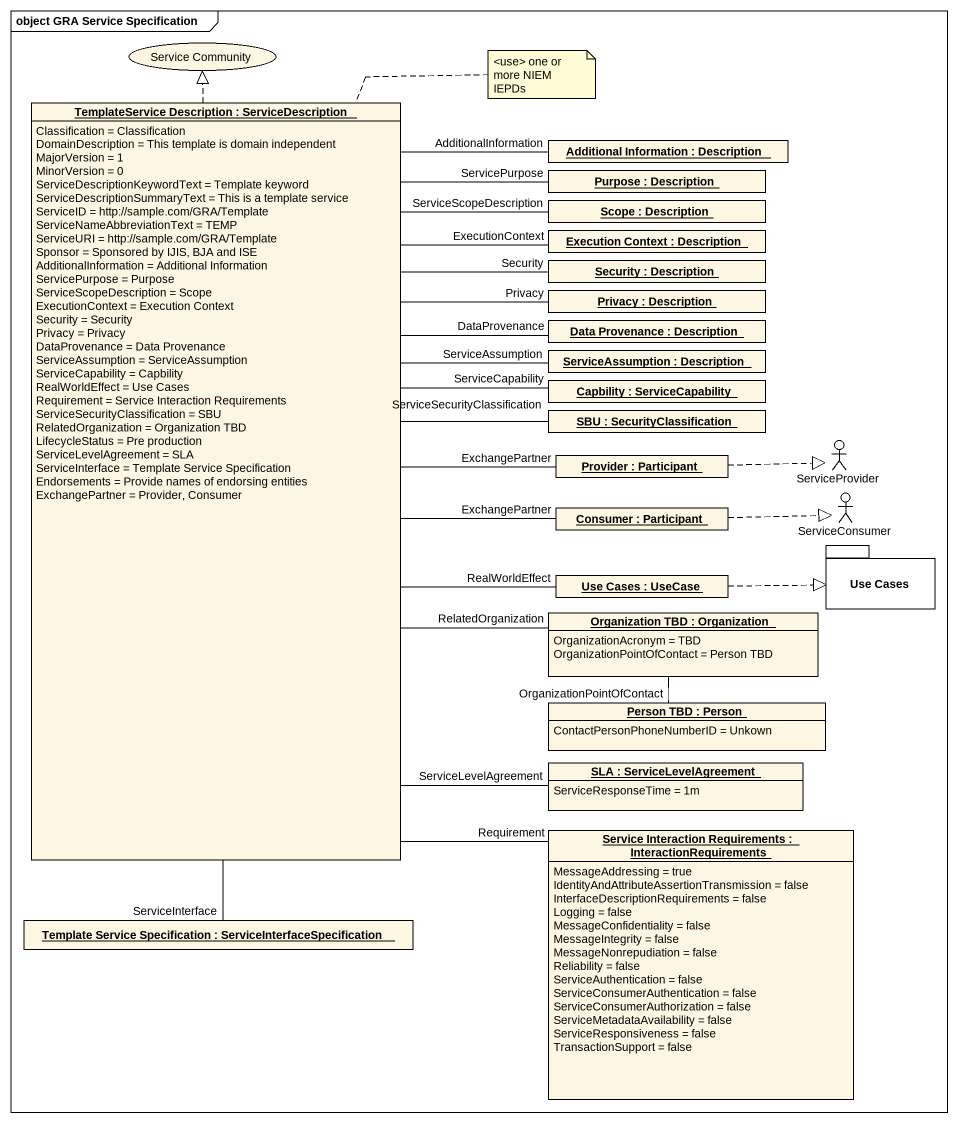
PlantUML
@startuml
mainframe object GRA Service Specification
allowmixing
hide circle
hide empty members
usecase "Service Community" as Service_Community
object "TemplateService Description : ServiceDescription" as TemplateService_Description {
  Classification = Classification
  DomainDescription = This template is domain independent
  MajorVersion = 1
  MinorVersion = 0
  ServiceDescriptionKeywordText = Template keyword
  ServiceDescriptionSummaryText = This is a template service
  ServiceID = http://sample.com/GRA/Template
  ServiceNameAbbreviationText = TEMP
  ServiceURI = http://sample.com/GRA/Template
  Sponsor = Sponsored by IJIS, BJA and ISE
  AdditionalInformation = Additional Information
  ServicePurpose = Purpose
  ServiceScopeDescription = Scope
  ExecutionContext = Execution Context
  Security = Security
  Privacy = Privacy
  DataProvenance = Data Provenance
  ServiceAssumption = ServiceAssumption
  ServiceCapability = Capbility
  RealWorldEffect = Use Cases
  Requirement = Service Interaction Requirements
  ServiceSecurityClassification = SBU
  RelatedOrganization = Organization TBD
  LifecycleStatus = Pre production
  ServiceLevelAgreement = SLA
  ServiceInterface = Template Service Specification
  Endorsements = Provide names of endorsing entities
  ExchangePartner = Provider, Consumer
}
object "Additional Information : Description" as Additional_Information
object "Purpose : Description" as Purpose
object "Scope : Description" as Scope
object "Execution Context : Description" as Execution_Context
object "Security : Description" as Security
object "Privacy : Description" as Privacy
object "Data Provenance : Description" as Data_Provenance
object "ServiceAssumption : Description" as ServiceAssumption
object "Capbility : ServiceCapability" as Capbility
object "SBU : SecurityClassification" as SBU
object "Provider : Participant" as Provider
actor ServiceProvider
object "Consumer : Participant" as Consumer
actor ServiceConsumer
package "Use Cases" as Use_Cases {
}
object "Use Cases : UseCase" as Use_Cases_2
object "Organization TBD : Organization" as Organization_TBD {
  OrganizationAcronym = TBD
  OrganizationPointOfContact = Person TBD
}
object "Person TBD : Person" as Person_TBD {
  ContactPersonPhoneNumberID = Unkown
}
object "SLA : ServiceLevelAgreement" as SLA {
  ServiceResponseTime = 1m
}
object "Service Interaction Requirements : InteractionRequirements" as Service_Interaction {
  MessageAddressing = true
  IdentityAndAttributeAssertionTransmission = false
  InterfaceDescriptionRequirements = false
  Logging = false
  MessageConfidentiality = false
  MessageIntegrity = false
  MessageNonrepudiation = false
  Reliability = false
  ServiceAuthentication = false
  ServiceConsumerAuthentication = false
  ServiceConsumerAuthorization = false
  ServiceMetadataAvailability = false
  ServiceResponsiveness = false
  TransactionSupport = false
}
object "Template Service Specification : ServiceInterfaceSpecification" as Template_Service
TemplateService_Description .up.|> Service_Community
TemplateService_Description -right- Data_Provenance : DataProvenance
TemplateService_Description -right- Capbility : ServiceCapability
TemplateService_Description -right- Provider : ExchangePartner
TemplateService_Description -right- Consumer : ExchangePartner
TemplateService_Description -right- Use_Cases_2 : RealWorldEffect
TemplateService_Description -right- Organization_TBD : RelatedOrganization
TemplateService_Description -- SLA : ServiceLevelAgreement
TemplateService_Description -- Template_Service : ServiceInterface
Additional_Information -- TemplateService_Description : AdditionalInformation
Purpose -- TemplateService_Description : ServicePurpose
Scope -- TemplateService_Description : ServiceScopeDescription
Execution_Context -left- TemplateService_Description : ExecutionContext
Security -left- TemplateService_Description : Security
Privacy -left- TemplateService_Description : Privacy
ServiceAssumption -left- TemplateService_Description : ServiceAssumption
SBU -left- TemplateService_Description : ServiceSecurityClassification
Provider .right.|> ServiceProvider
Consumer .right.|> ServiceConsumer
Use_Cases_2 .right.|> Use_Cases
Organization_TBD -- Person_TBD : OrganizationPointOfContact
Service_Interaction -up- TemplateService_Description : Requirement
note top of TemplateService_Description : <use> one or more NIEM IEPDs
@enduml
